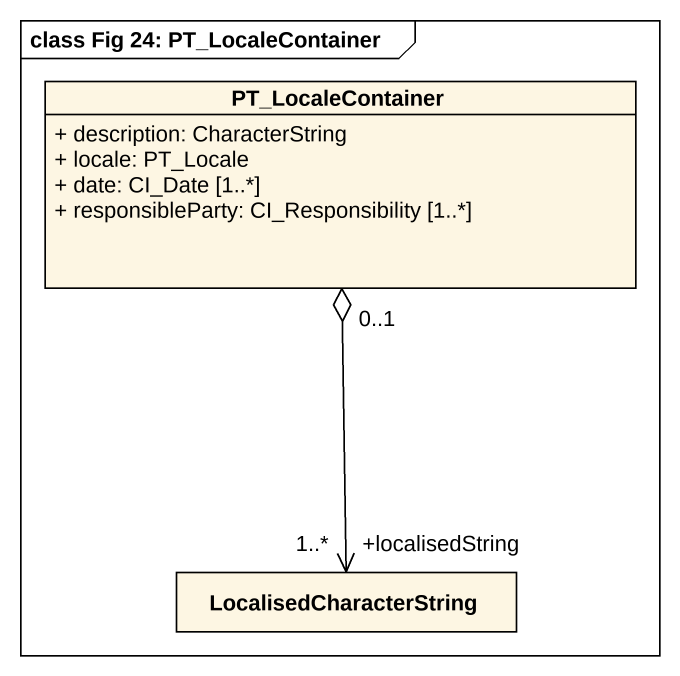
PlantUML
@startuml
mainframe class Fig 24: PT_LocaleContainer
hide circle
hide empty members
skinparam classAttributeIconSize 0
class PT_LocaleContainer {
  + description: CharacterString
  + locale: PT_Locale
  + date: CI_Date [1..*]
  + responsibleParty: CI_Responsibility [1..*]
}
class LocalisedCharacterString
PT_LocaleContainer "0..1" o--> "+localisedString\n1..*" LocalisedCharacterString
@enduml
